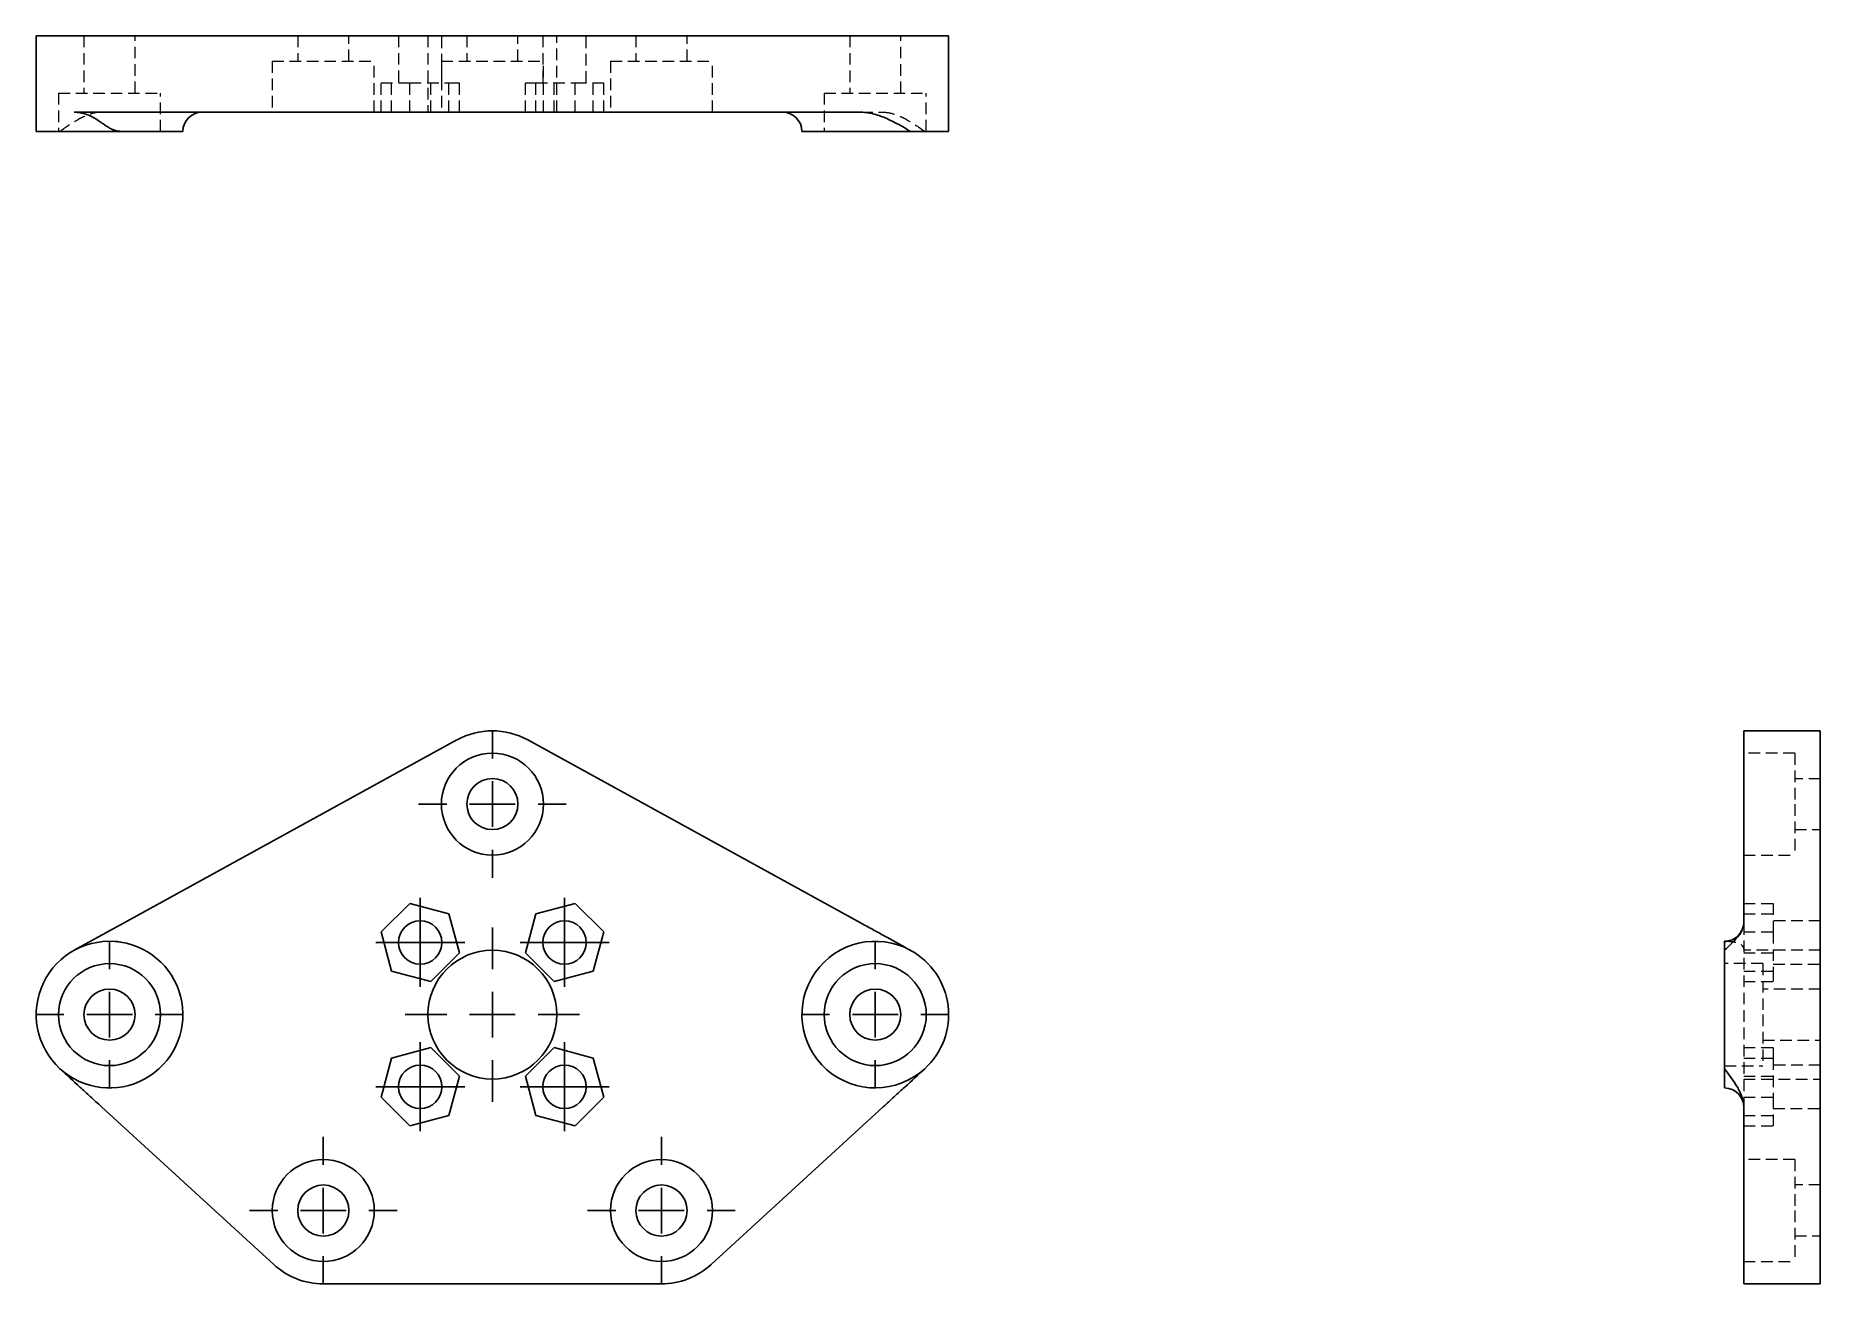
# Model space of a CAD drawing. Header units: millimetres. Extents: x 33 to 229, y 27 to 164.
import ezdxf

# ---------------------------------------------------------------- set-up
doc = ezdxf.new("R2010")
doc.units = ezdxf.units.MM
doc.linetypes.add('HIDDEN', pattern=[1.905, 1.27, -0.635])
doc.layers.add('10', color=7, linetype='Continuous')

# ---------------------------------------------------------------- blocks, each defined once
blk = doc.blocks.new('SW_CENTERMARKSYMBOL_0')
at = {"layer": '10', "color": 0}
for p, q in [((0, 5), (0, 8.09)), ((0, 0), (0, 2.5)), ((-5, 0), (-8.09, 0)), ((0, 0), (-2.5, 0)), ((0, 0), (0, -2.5)), ((0, 0), (2.5, 0)), ((5, 0), (8.09, 0)), ((0, -5), (0, -8.09))]:
    blk.add_line(p, q, dxfattribs=at)
blk = doc.blocks.new('SW_CENTERMARKSYMBOL_1')
at = {"layer": '10', "color": 0}
for p, q in [((0, 5), (0, 8.09)), ((0, 0), (0, 2.5)), ((-5, 0), (-8.09, 0)), ((0, 0), (-2.5, 0)), ((0, 0), (0, -2.5)), ((0, 0), (2.5, 0)), ((5, 0), (8.09, 0)), ((0, -5), (0, -8.09))]:
    blk.add_line(p, q, dxfattribs=at)
blk = doc.blocks.new('SW_CENTERMARKSYMBOL_2')
at = {"layer": '10', "color": 0}
for p, q in [((0, 5), (0, 8.09)), ((0, 0), (0, 2.5)), ((-5, 0), (-8.09, 0)), ((0, 0), (-2.5, 0)), ((0, 0), (0, -2.5)), ((0, 0), (2.5, 0)), ((5, 0), (8.09, 0)), ((0, -5), (0, -8.09))]:
    blk.add_line(p, q, dxfattribs=at)
blk = doc.blocks.new('SW_CENTERMARKSYMBOL_3')
at = {"layer": '10', "color": 0}
for p, q in [((0, 5), (0, 8.09)), ((0, 0), (0, 2.5)), ((-5, 0), (-8.09, 0)), ((0, 0), (-2.5, 0)), ((0, 0), (0, -2.5)), ((0, 0), (2.5, 0)), ((5, 0), (8.09, 0)), ((0, -5), (0, -8.09))]:
    blk.add_line(p, q, dxfattribs=at)
blk = doc.blocks.new('SW_CENTERMARKSYMBOL_4')
at = {"layer": '10', "color": 0}
for p, q in [((0, 5), (0, 8.09)), ((0, 0), (0, 2.5)), ((-5, 0), (-8.09, 0)), ((0, 0), (-2.5, 0)), ((0, 0), (0, -2.5)), ((0, 0), (2.5, 0)), ((5, 0), (8.09, 0)), ((0, -5), (0, -8.09))]:
    blk.add_line(p, q, dxfattribs=at)
blk = doc.blocks.new('SW_CENTERMARKSYMBOL_5')
at = {"layer": '10', "color": 0}
for p, q in [((0, 5), (0, 9.56)), ((0, 0), (0, 2.5)), ((-5, 0), (-9.56, 0)), ((0, 0), (-2.5, 0)), ((0, 0), (0, -2.5)), ((0, 0), (2.5, 0)), ((5, 0), (9.56, 0)), ((0, -5), (0, -9.56))]:
    blk.add_line(p, q, dxfattribs=at)
blk = doc.blocks.new('SW_CENTERMARKSYMBOL_6')
at = {"layer": '10', "color": 0}
for p, q in [((0, 2.5), (0, 4.88)), ((0, 0), (0, 2.5)), ((-2.5, 0), (-4.88, 0)), ((0, 0), (-2.5, 0)), ((0, 0), (0, -2.5)), ((0, 0), (2.5, 0)), ((2.5, 0), (4.88, 0)), ((0, -2.5), (0, -4.88))]:
    blk.add_line(p, q, dxfattribs=at)
blk = doc.blocks.new('SW_CENTERMARKSYMBOL_7')
at = {"layer": '10', "color": 0}
for p, q in [((0, 2.5), (0, 4.88)), ((0, 0), (0, 2.5)), ((-2.5, 0), (-4.88, 0)), ((0, 0), (-2.5, 0)), ((0, 0), (0, -2.5)), ((0, 0), (2.5, 0)), ((2.5, 0), (4.88, 0)), ((0, -2.5), (0, -4.88))]:
    blk.add_line(p, q, dxfattribs=at)
blk = doc.blocks.new('SW_CENTERMARKSYMBOL_8')
at = {"layer": '10', "color": 0}
for p, q in [((0, 2.5), (0, 4.88)), ((0, 0), (0, 2.5)), ((-2.5, 0), (-4.88, 0)), ((0, 0), (-2.5, 0)), ((0, 0), (0, -2.5)), ((0, 0), (2.5, 0)), ((2.5, 0), (4.88, 0)), ((0, -2.5), (0, -4.88))]:
    blk.add_line(p, q, dxfattribs=at)
blk = doc.blocks.new('SW_CENTERMARKSYMBOL_9')
at = {"layer": '10', "color": 0}
for p, q in [((0, 2.5), (0, 4.88)), ((0, 0), (0, 2.5)), ((-2.5, 0), (-4.88, 0)), ((0, 0), (-2.5, 0)), ((0, 0), (0, -2.5)), ((0, 0), (2.5, 0)), ((2.5, 0), (4.88, 0)), ((0, -2.5), (0, -4.88))]:
    blk.add_line(p, q, dxfattribs=at)

msp = doc.modelspace()

# ---------------------------------------------------------------- linework, layer by layer
at = {"color": 7, "linetype": 'Continuous', "lineweight": 25}
for p, q in [((33, 163.53), (33, 153.04)), ((33, 163.53), (37.17, 163.53)), ((37.17, 163.53), (79.12, 163.53)), ((79.12, 163.53), (86.88, 163.53)), ((86.88, 163.53), (128.83, 163.53)), ((128.83, 163.53), (133, 163.53)), ((133, 153.04), (133, 163.53)), ((37.17, 155.14), (42.58, 155.14)), ((42.58, 155.14), (79.12, 155.14)), ((79.12, 155.14), (86.88, 155.14)), ((86.88, 155.14), (123.42, 155.14)), ((42.26, 153.04), (33, 153.04)), ((49.08, 153.04), (42.26, 153.04)), ((128.83, 153.04), (116.92, 153.04)), ((133, 153.04), (128.83, 153.04)), ((42.58, 66.22), (79.12, 86.32)), ((86.88, 86.32), (123.42, 66.22)), ((228.53, 87.32), (220.14, 87.32)), ((220.14, 87.32), (220.14, 86.32)), ((220.14, 86.32), (220.14, 66.22)), ((228.53, 87.32), (228.53, 86.32)), ((228.53, 86.32), (228.53, 63.25)), ((70.8, 65.26), (73.94, 68.4)), ((73.94, 68.4), (78.23, 67.25)), ((78.23, 67.25), (79.38, 62.96)), ((86.62, 62.96), (87.77, 67.25)), ((87.77, 67.25), (92.06, 68.4)), ((92.06, 68.4), (95.2, 65.26)), ((37.17, 63.25), (42.58, 66.22)), ((71.95, 60.97), (70.8, 65.26)), ((95.2, 65.26), (94.05, 60.97)), ((220.1, 65.82), (220.02, 65.64)), ((42.27, 64.23), (42.26, 64.15)), ((79.38, 62.96), (76.24, 59.82)), ((89.76, 59.82), (86.62, 62.96)), ((218.04, 63.25), (218.04, 64.24)), ((218.04, 50.27), (218.04, 63.25)), ((228.53, 63.25), (228.53, 50.27)), ((76.24, 59.82), (71.95, 60.97)), ((94.05, 60.97), (89.76, 59.82)), ((70.8, 47.14), (71.95, 51.43)), ((71.95, 51.43), (76.24, 52.58)), ((76.24, 52.58), (79.38, 49.44)), ((86.62, 49.44), (89.76, 52.58)), ((89.76, 52.58), (94.05, 51.43)), ((94.05, 51.43), (95.2, 47.14)), ((79.38, 49.44), (78.23, 45.15)), ((87.77, 45.15), (86.62, 49.44)), ((218.04, 48.16), (218.04, 50.27)), ((228.53, 50.27), (228.53, 28.8)), ((73.94, 44), (70.8, 47.14)), ((95.2, 47.14), (92.06, 44)), ((59.03, 28.8), (40.16, 46.1)), ((78.23, 45.15), (73.94, 44)), ((92.06, 44), (87.77, 45.15)), ((125.84, 46.1), (106.97, 28.8)), ((220.14, 46.1), (220.14, 28.8)), ((220.14, 28.8), (220.14, 26.68)), ((228.53, 28.8), (228.53, 26.68)), ((101.53, 26.68), (64.47, 26.68)), ((220.14, 26.68), (228.53, 26.68))]:
    msp.add_line(p, q, dxfattribs=at)
at = {"color": 7, "linetype": 'HIDDEN', "lineweight": 18}
for p, q in [((38.24, 163.53), (38.24, 157.24)), ((43.84, 157.24), (43.84, 163.53)), ((61.67, 163.53), (61.67, 160.74)), ((67.27, 160.74), (67.27, 163.53)), ((72.71, 163.53), (72.71, 158.36)), ((75.94, 163.53), (75.94, 155.14)), ((77.47, 158.36), (77.47, 163.53)), ((80.2, 163.53), (80.2, 160.74)), ((85.8, 160.74), (85.8, 163.53)), ((88.53, 163.53), (88.53, 158.36)), ((90.06, 155.14), (90.06, 163.53)), ((93.29, 158.36), (93.29, 163.53)), ((98.73, 163.53), (98.73, 160.74)), ((104.33, 160.74), (104.33, 163.53)), ((122.16, 163.53), (122.16, 157.24)), ((127.76, 157.24), (127.76, 163.53)), ((58.87, 160.74), (70.06, 160.74)), ((58.87, 160.74), (58.87, 155.14)), ((70.06, 155.14), (70.06, 160.74)), ((77.41, 160.74), (88.59, 160.74)), ((77.41, 160.74), (77.41, 155.14)), ((88.59, 155.14), (88.59, 160.74)), ((95.94, 160.74), (107.13, 160.74)), ((95.94, 160.74), (95.94, 155.14)), ((107.13, 155.14), (107.13, 160.74)), ((35.45, 157.24), (46.64, 157.24)), ((35.45, 157.24), (35.45, 153.04)), ((46.64, 153.04), (46.64, 157.24)), ((70.8, 158.36), (73.94, 158.36)), ((70.8, 155.14), (70.8, 158.36)), ((71.95, 155.14), (71.95, 158.36)), ((73.94, 158.36), (78.23, 158.36)), ((73.94, 155.14), (73.94, 158.36)), ((76.24, 155.14), (76.24, 158.36)), ((78.23, 158.36), (79.38, 158.36)), ((78.23, 155.14), (78.23, 158.36)), ((79.38, 155.14), (79.38, 158.36)), ((86.62, 158.36), (87.77, 158.36)), ((86.62, 155.14), (86.62, 158.36)), ((87.77, 158.36), (92.06, 158.36)), ((87.77, 155.14), (87.77, 158.36)), ((89.76, 155.14), (89.76, 158.36)), ((92.06, 158.36), (95.2, 158.36)), ((92.06, 155.14), (92.06, 158.36)), ((94.05, 155.14), (94.05, 158.36)), ((95.2, 155.14), (95.2, 158.36)), ((119.36, 157.24), (130.55, 157.24)), ((119.36, 157.24), (119.36, 153.04)), ((130.55, 153.04), (130.55, 157.24)), ((123.41, 155.14), (125.84, 155.14)), ((225.74, 84.87), (220.14, 84.87)), ((225.74, 84.87), (225.74, 79.28)), ((228.53, 82.07), (225.74, 82.07)), ((225.74, 79.28), (225.74, 73.68)), ((225.74, 76.48), (228.53, 76.48)), ((220.14, 73.68), (225.74, 73.68)), ((220.14, 68.4), (223.36, 68.4)), ((220.14, 67.25), (223.36, 67.25)), ((223.36, 68.4), (223.36, 65.26)), ((220.14, 66.22), (220.14, 46.1)), ((220.14, 65.26), (223.36, 65.26)), ((228.53, 66.49), (223.36, 66.49)), ((223.36, 65.26), (223.36, 60.97)), ((218.42, 64.24), (218.04, 64.24)), ((228.53, 63.26), (220.14, 63.26)), ((220.14, 62.96), (223.36, 62.96)), ((222.24, 61.79), (218.04, 61.79)), ((220.14, 60.97), (223.36, 60.97)), ((222.24, 61.79), (222.24, 56.2)), ((223.36, 61.73), (228.53, 61.73)), ((223.36, 60.97), (223.36, 59.82)), ((220.14, 59.82), (223.36, 59.82)), ((228.53, 59), (222.24, 59)), ((222.24, 56.2), (222.24, 50.6)), ((222.24, 53.4), (228.53, 53.4)), ((220.14, 52.58), (223.36, 52.58)), ((220.14, 51.43), (223.36, 51.43)), ((223.36, 52.58), (223.36, 51.43)), ((223.36, 51.43), (223.36, 47.14)), ((218.04, 50.6), (222.24, 50.6)), ((220.14, 49.44), (223.36, 49.44)), ((220.14, 49.14), (228.53, 49.14)), ((228.53, 50.66), (223.36, 50.66)), ((220.14, 47.14), (223.36, 47.14)), ((223.36, 47.14), (223.36, 44)), ((220.14, 45.15), (223.36, 45.15)), ((223.36, 45.91), (228.53, 45.91)), ((220.14, 44), (223.36, 44)), ((225.74, 40.32), (220.14, 40.32)), ((225.74, 40.32), (225.74, 34.72)), ((228.53, 37.52), (225.74, 37.52)), ((225.74, 34.72), (225.74, 29.13)), ((225.74, 31.93), (228.53, 31.93)), ((220.14, 29.13), (225.74, 29.13))]:
    msp.add_line(p, q, dxfattribs=at)
at = {"color": 7, "linetype": 'Continuous', "lineweight": 25}
for centre, radius in [((83, 79.28), 5.59), ((83, 79.28), 2.8), ((75.09, 64.11), 2.38), ((90.91, 64.11), 2.38), ((83, 56.2), 7.06), ((41.04, 56.2), 5.59), ((124.96, 56.2), 5.59), ((41.04, 56.2), 2.8), ((124.96, 56.2), 2.8), ((75.09, 48.29), 2.38), ((90.91, 48.29), 2.38), ((64.47, 34.72), 5.59), ((101.53, 34.72), 5.59), ((64.47, 34.72), 2.8), ((101.53, 34.72), 2.8)]:
    msp.add_circle(centre, radius, dxfattribs=at)
for centre, radius, start, end in [((51.18, 153.04), 2.1, 90, 180), ((114.82, 153.04), 2.1, 0, 90), ((83, 79.28), 8.04, 61.1892, 118.8108), ((218.04, 66.34), 2.1, 270, 332.5484), ((41.04, 56.2), 8.04, 81.2873, 227.4896), ((41.04, 56.2), 8.04, 227.4896, 81.2873), ((124.96, 56.2), 8.04, 61.1892, 312.5104), ((124.96, 56.2), 8.04, 312.5104, 61.1892), ((218.04, 46.06), 2.1, 0, 90), ((64.47, 34.72), 8.04, 227.4896, 270), ((101.53, 34.72), 8.04, 270, 312.5104)]:
    msp.add_arc(centre, radius, start, end, dxfattribs=at)
at = {"color": 7, "linetype": 'HIDDEN', "lineweight": 18}
for points, knots in [([(40.16, 155.14), (39.75, 155.14), (39.35, 155.06), (38.76, 154.87), (38.56, 154.8), (38.18, 154.63), (37.99, 154.54), (37.05, 154.04), (36.33, 153.54), (35.61, 153.04)], [0, 0, 0, 0, 0.25, 0.25, 0.375, 0.375, 0.5, 0.5, 1, 1, 1, 1]), ([(125.84, 155.14), (126.25, 155.14), (126.65, 155.06), (127.24, 154.87), (127.44, 154.8), (127.82, 154.63), (128.01, 154.54), (128.95, 154.04), (129.67, 153.54), (130.39, 153.04)], [0, 0, 0, 0, 0.25, 0.25, 0.375, 0.375, 0.5, 0.5, 1, 1, 1, 1]), ([(220.02, 65.64), (219.96, 65.45), (219.81, 65.01), (219.28, 64.54), (218.76, 64.28), (218.44, 64.27), (218.34, 64.27)], [0, 0, 0, 0, 0.254837, 0.564562, 0.857479, 1, 1, 1, 1]), ([(40.81, 64.23), (41, 64.25), (41.49, 64.29), (41.97, 64.23), (42.27, 64.19)], [0, 0, 0, 0, 0.395184, 1, 1, 1, 1]), ([(218.04, 64.15), (218.04, 64.15), (218.05, 64.17), (218.06, 64.18), (218.09, 64.2), (218.12, 64.21), (218.17, 64.22), (218.22, 64.23), (218.29, 64.24), (218.36, 64.24), (218.47, 64.24), (218.62, 64.23), (218.84, 64.22), (219.05, 64.19), (219.33, 64.13), (219.63, 64.03), (219.88, 63.87), (220.01, 63.72), (220.09, 63.58), (220.13, 63.42), (220.14, 63.3), (220.14, 63.25)], [0, 0, 0, 0, 0.023225, 0.046985, 0.0714, 0.096579, 0.122622, 0.149621, 0.177656, 0.2068, 0.237119, 0.288961, 0.356079, 0.434764, 0.480813, 0.616561, 0.740272, 0.805635, 0.870431, 0.935078, 1, 1, 1, 1])]:
    msp.add_open_spline(points, degree=3, knots=knots, dxfattribs=at)
at = {"color": 7, "linetype": 'Continuous', "lineweight": 25}
for points, knots in [([(42.26, 153.04), (42.22, 153.04), (42.13, 153.05), (41.99, 153.06), (41.85, 153.09), (41.71, 153.12), (41.57, 153.17), (41.42, 153.22), (41.28, 153.29), (41.13, 153.36), (40.94, 153.47), (40.7, 153.62), (40.38, 153.84), (40.08, 154.05), (39.67, 154.33), (39.17, 154.63), (38.62, 154.88), (38.17, 155.01), (37.83, 155.09), (37.5, 155.13), (37.28, 155.14), (37.17, 155.14)], [0, 0, 0, 0, 0.023225, 0.046985, 0.0714, 0.096579, 0.122622, 0.149621, 0.177656, 0.2068, 0.237119, 0.288961, 0.356079, 0.434764, 0.480813, 0.616561, 0.740272, 0.805635, 0.870431, 0.935078, 1, 1, 1, 1]), ([(123.42, 155.14), (123.91, 155.14), (124.38, 155.06), (125.09, 154.87), (125.32, 154.8), (125.78, 154.63), (126, 154.54), (127.12, 154.04), (127.98, 153.54), (128.83, 153.04)], [0, 0, 0, 0, 0.25, 0.25, 0.375, 0.375, 0.5, 0.5, 1, 1, 1, 1]), ([(123.42, 66.22), (123.91, 65.95), (124.38, 65.69), (125.09, 65.31), (125.32, 65.18), (125.78, 64.93), (126, 64.8), (127.12, 64.19), (127.98, 63.72), (128.83, 63.25)], [0, 0, 0, 0, 0.25, 0.25, 0.375, 0.375, 0.5, 0.5, 1, 1, 1, 1]), ([(220.14, 66.22), (220.14, 65.95), (220.06, 65.69), (219.87, 65.31), (219.8, 65.18), (219.63, 64.93), (219.54, 64.8), (219.04, 64.19), (218.54, 63.72), (218.04, 63.25)], [0, 0, 0, 0, 0.25, 0.25, 0.375, 0.375, 0.5, 0.5, 1, 1, 1, 1]), ([(40.16, 46.1), (39.75, 46.47), (39.35, 46.84), (38.76, 47.38), (38.56, 47.56), (38.18, 47.91), (37.99, 48.09), (37.05, 48.95), (36.33, 49.61), (35.61, 50.27)], [0, 0, 0, 0, 0.25, 0.25, 0.375, 0.375, 0.5, 0.5, 1, 1, 1, 1]), ([(125.84, 46.1), (126.25, 46.47), (126.65, 46.84), (127.24, 47.38), (127.44, 47.56), (127.82, 47.91), (128.01, 48.09), (128.95, 48.95), (129.67, 49.61), (130.39, 50.27)], [0, 0, 0, 0, 0.25, 0.25, 0.375, 0.375, 0.5, 0.5, 1, 1, 1, 1]), ([(220.14, 46.1), (220.14, 46.47), (220.06, 46.84), (219.87, 47.38), (219.8, 47.56), (219.63, 47.91), (219.54, 48.09), (219.04, 48.95), (218.54, 49.61), (218.04, 50.27)], [0, 0, 0, 0, 0.25, 0.25, 0.375, 0.375, 0.5, 0.5, 1, 1, 1, 1])]:
    msp.add_open_spline(points, degree=3, knots=knots, dxfattribs=at)

# ---------------------------------------------------------------- block references
at = {"layer": '10'}
for name, p in [('SW_CENTERMARKSYMBOL_4', (83, 79.28)), ('SW_CENTERMARKSYMBOL_7', (75.09, 64.11)), ('SW_CENTERMARKSYMBOL_9', (90.91, 64.11)), ('SW_CENTERMARKSYMBOL_5', (83, 56.2)), ('SW_CENTERMARKSYMBOL_0', (41.04, 56.2)), ('SW_CENTERMARKSYMBOL_1', (124.96, 56.2)), ('SW_CENTERMARKSYMBOL_6', (75.09, 48.29)), ('SW_CENTERMARKSYMBOL_8', (90.91, 48.29)), ('SW_CENTERMARKSYMBOL_3', (64.47, 34.72)), ('SW_CENTERMARKSYMBOL_2', (101.53, 34.72))]:
    msp.add_blockref(name, p, dxfattribs=at)

doc.saveas('drawing.dxf')
